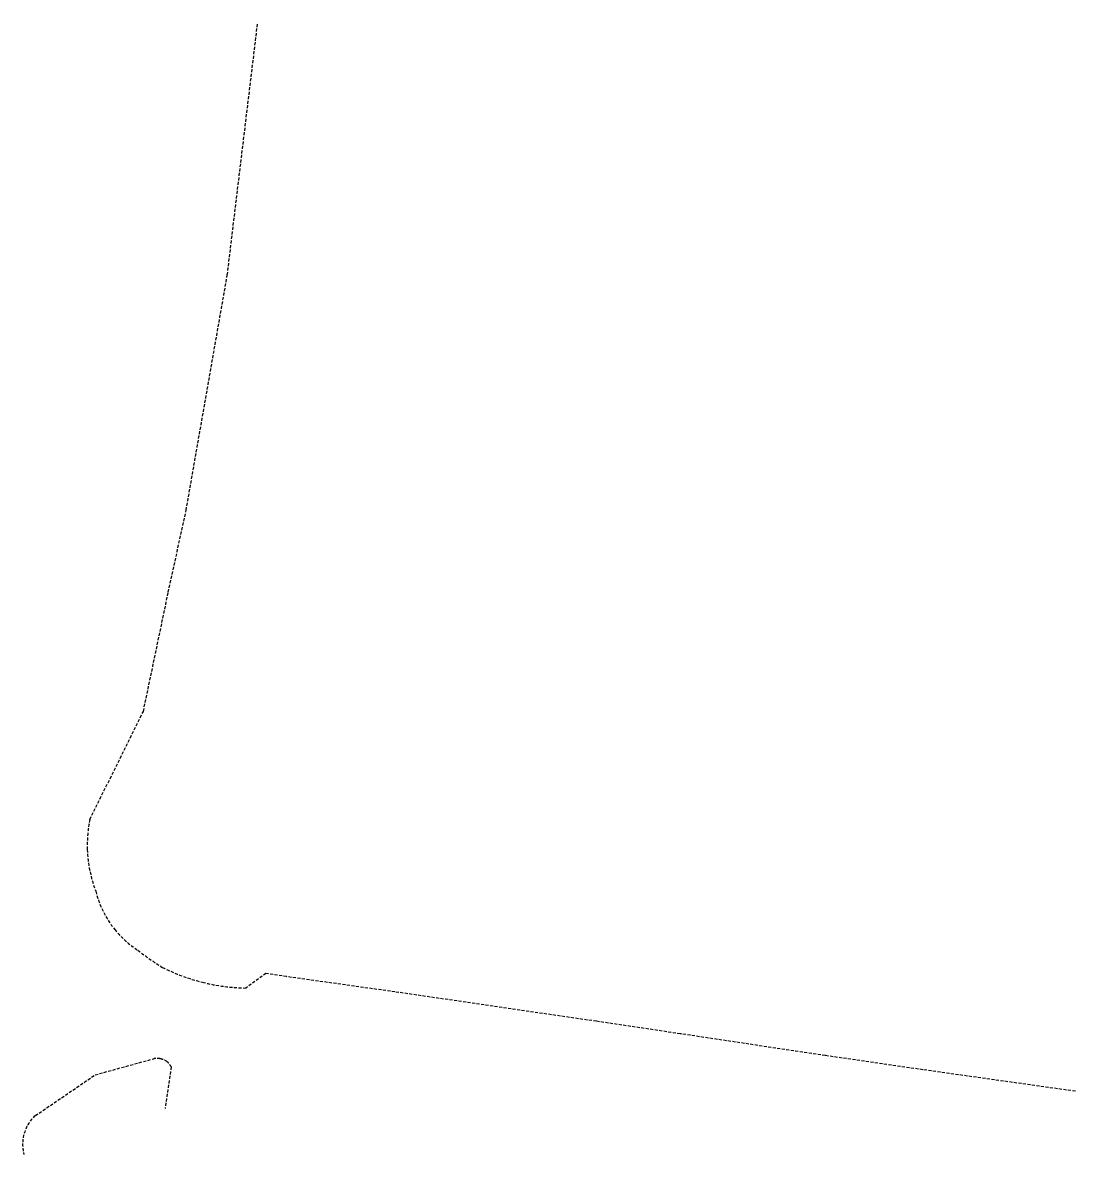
# Model space of a CAD drawing. Header units: inches. Extents: x 190109.6 to 190196.5, y 659375.4 to 659468.9.
import ezdxf

# ---------------------------------------------------------------- set-up
doc = ezdxf.new("R2010")
doc.units = ezdxf.units.IN
doc.header["$MEASUREMENT"] = 0
doc.linetypes.add('HIDDEN', pattern=[0.375, 0.25, -0.125])
doc.layers.add('1EVEN-SAFA', color=6, linetype='HIDDEN')

msp = doc.modelspace()

# ---------------------------------------------------------------- linework, layer by layer
at = {"layer": '1EVEN-SAFA'}
for points, elevation in [([(190196.53, 659380.6), (190183.94, 659382.38), (190175.87, 659383.55), (190163.9, 659385.35), (190156.98, 659386.38), (190140.34, 659388.81), (190131.39, 659390.07), (190129.68, 659390.34), (190128.04, 659389.13, -0.057004), (190124.46, 659389.6, -0.05574), (190121.15, 659390.83, -0.029455), (190119.12, 659392.25, -0.079194), (190117.22, 659393.95, -0.110675), (190115.64, 659397.12, -0.083584), (190114.94, 659400.58, -0.058724), (190115.15, 659403.06), (190119.57, 659411.98), (190121.63, 659421.83), (190123.1, 659428.6), (190126.5, 659448.02), (190129.01, 659468.87)], 36.66), ([(190109.71, 659375.39, -0.071397), (190109.6, 659376.29, -0.20653), (190110.65, 659378.59), (190115.59, 659381.96), (190120.42, 659383.29, -0.096196), (190120.96, 659383.29, -0.11122), (190121.53, 659383.04, -0.114704), (190121.87, 659382.61), (190121.36, 659379.18)], 36.69)]:
    msp.add_lwpolyline(points, format="xyb", dxfattribs=dict(at, elevation=elevation))

doc.saveas('drawing.dxf')
